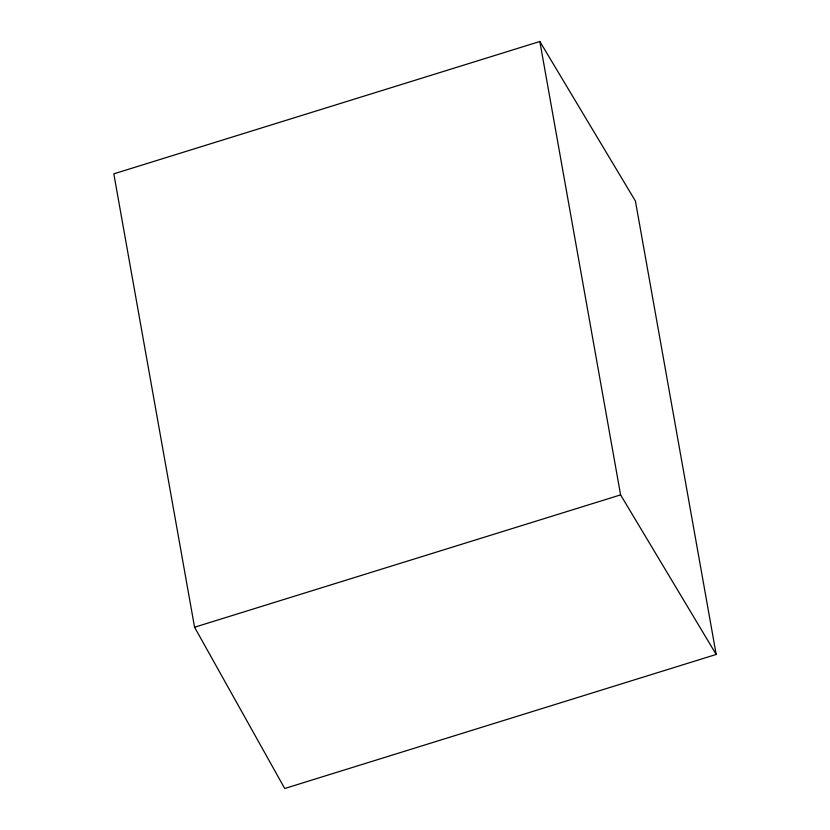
<?xml version="1.0" encoding="UTF-8"?>
<svg xmlns="http://www.w3.org/2000/svg" width="830" height="830" viewBox="0 0 830 830"><rect width="100%" height="100%" fill="white"/><g stroke="black" fill="none" stroke-linecap="round" stroke-linejoin="round"><path stroke-width="1.25" d="M539.842 41.5L113.814 173.844L194.573 627.231L284.721 788.5L716.186 654.455L635.427 201.068L539.842 41.5L620.601 494.888L716.186 654.455M194.573 627.231L620.601 494.888"/></g></svg>
